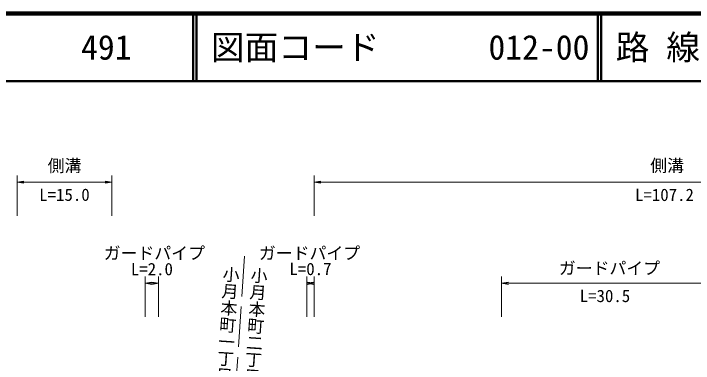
# Model space of a CAD drawing. Units: millimetres, scale not verified. Extents: x 40000 to 680000, y 20000 to 380000.
# Drawn here: x 91142 to 191896, y 328115 to 380000 of the extents above; entities that cross this region are included whole.
import ezdxf
from ezdxf.enums import TextEntityAlignment as Align

# ---------------------------------------------------------------- set-up
doc = ezdxf.new("R2010")
doc.units = ezdxf.units.MM
doc.header["$LTSCALE"] = 1000
doc.linetypes.add('DASHED', pattern=[7.5, 6, -1.5])
doc.layers.add('M-BMK-HTXT', color=7, linetype='Continuous')
doc.layers.add('M-TTL-TXT', color=7, linetype='Continuous')
for name, color, linetype, lineweight in [('M-STR-HTXT', 7, 'Continuous', 13), ('M-TTL', 2, 'Continuous', 140), ('M-TTL-LINE', 7, 'Continuous', 50), ('M-WORK', 1, 'Continuous', 13)]:
    doc.layers.add(name, color=color, linetype=linetype, lineweight=lineweight)
doc.styles.add('@ＭＳ ゴシック', font='')
doc.styles.add('ＭＳ ゴシック', font='')
doc.styles.get('@ＭＳ ゴシック').set_extended_font_data('@MS Gothic')
doc.styles.get('ＭＳ ゴシック').set_extended_font_data('MS Gothic')

# ---------------------------------------------------------------- blocks, each defined once
blk = doc.blocks.new('open_arrow')
at = {"color": 0, "linetype": 'Continuous', "lineweight": -2}
blk.add_lwpolyline([(7.5, 1.25), (0, 0), (7.5, -1.25)], dxfattribs=at)

msp = doc.modelspace()

# ---------------------------------------------------------------- linework, layer by layer
at = {"layer": 'M-STR-HTXT'}
for p, q in [((91657, 350000), (91657, 356000)), ((105704, 350000), (105704, 356000)), ((135690, 349982), (135690, 356000)), ((91657, 355000), (105704, 355000)), ((135690, 355000), (239522, 355000)), ((110651, 335000), (110651, 341000)), ((112624, 335000), (112624, 341000)), ((134588, 335000), (134588, 341000)), ((135690, 335000), (135690, 341000)), ((163474, 335000), (163474, 341000)), ((110651, 340000), (112624, 340000)), ((134588, 340000), (135690, 340000)), ((163474, 340000), (194099, 340000))]:
    msp.add_line(p, q, dxfattribs=at)
at = {"layer": 'M-TTL'}
msp.add_line((680000, 380000), (40000, 380000), dxfattribs=at)
at = {"layer": 'M-TTL-LINE'}
for p, q in [((117750, 380000), (117750, 370000)), ((118250, 380000), (118250, 370000)), ((177750, 380000), (177750, 370000)), ((178250, 380000), (178250, 370000)), ((40000, 370000), (680000, 370000))]:
    msp.add_line(p, q, dxfattribs=at)
at = {"layer": 'M-WORK', "linetype": 'DASHED'}
msp.add_line((125383, 344031), (123312, 313342), dxfattribs=at)

# ---------------------------------------------------------------- block references
at = {"layer": 'M-STR-HTXT', "xscale": 133, "yscale": 133}
for p in [(91657, 355000), (135690, 355000), (110651, 340000), (134588, 340000), (163474, 340000)]:
    msp.add_blockref('open_arrow', p, dxfattribs=at)
at = {"layer": 'M-STR-HTXT', "xscale": 133, "yscale": 133, "rotation": 180}
for p in [(105704, 355000), (112624, 340000), (135690, 340000)]:
    msp.add_blockref('open_arrow', p, dxfattribs=at)

# ---------------------------------------------------------------- texts
at = {"layer": 'M-BMK-HTXT', "style": '@ＭＳ ゴシック'}
for s, p in [('小月本町一丁目', (121986, 342662)), ('小月本町二丁目', (126132, 342504))]:
    msp.add_text(s, height=1833, rotation=266.138, dxfattribs=at).set_placement(p, align=Align.BOTTOM_LEFT)
at = {"layer": 'M-STR-HTXT', "style": 'ＭＳ ゴシック'}
for s, p in [('側溝', (96192, 355978)), ('側溝', (185500, 356000)), ('ガードパイプ', (104500, 343000)), ('ガードパイプ', (127500, 343000)), ('ガードパイプ', (171954, 340769))]:
    msp.add_text(s, height=1833, dxfattribs=at).set_placement(p, align=Align.BOTTOM_LEFT)
for s, p in [('L=15.0', (98680, 351670)), ('L=107.2', (187606, 351655)), ('L=2.0', (111637, 340639)), ('L=0.7', (135139, 340658)), ('L=30.5', (178787, 336661))]:
    msp.add_text(s, height=1833, dxfattribs=at).set_placement(p, align=Align.BOTTOM_CENTER)
at = {"layer": 'M-TTL-TXT', "style": 'ＭＳ ゴシック'}
for s, p in [('図面コード', (120380, 375000)), ('路 線 名', (180380, 375000)), ('491', (101142, 375000)), ('012-00', (161521, 375000))]:
    msp.add_text(s, height=3666, dxfattribs=at).set_placement(p, align=Align.MIDDLE_LEFT)

doc.saveas('drawing.dxf')
